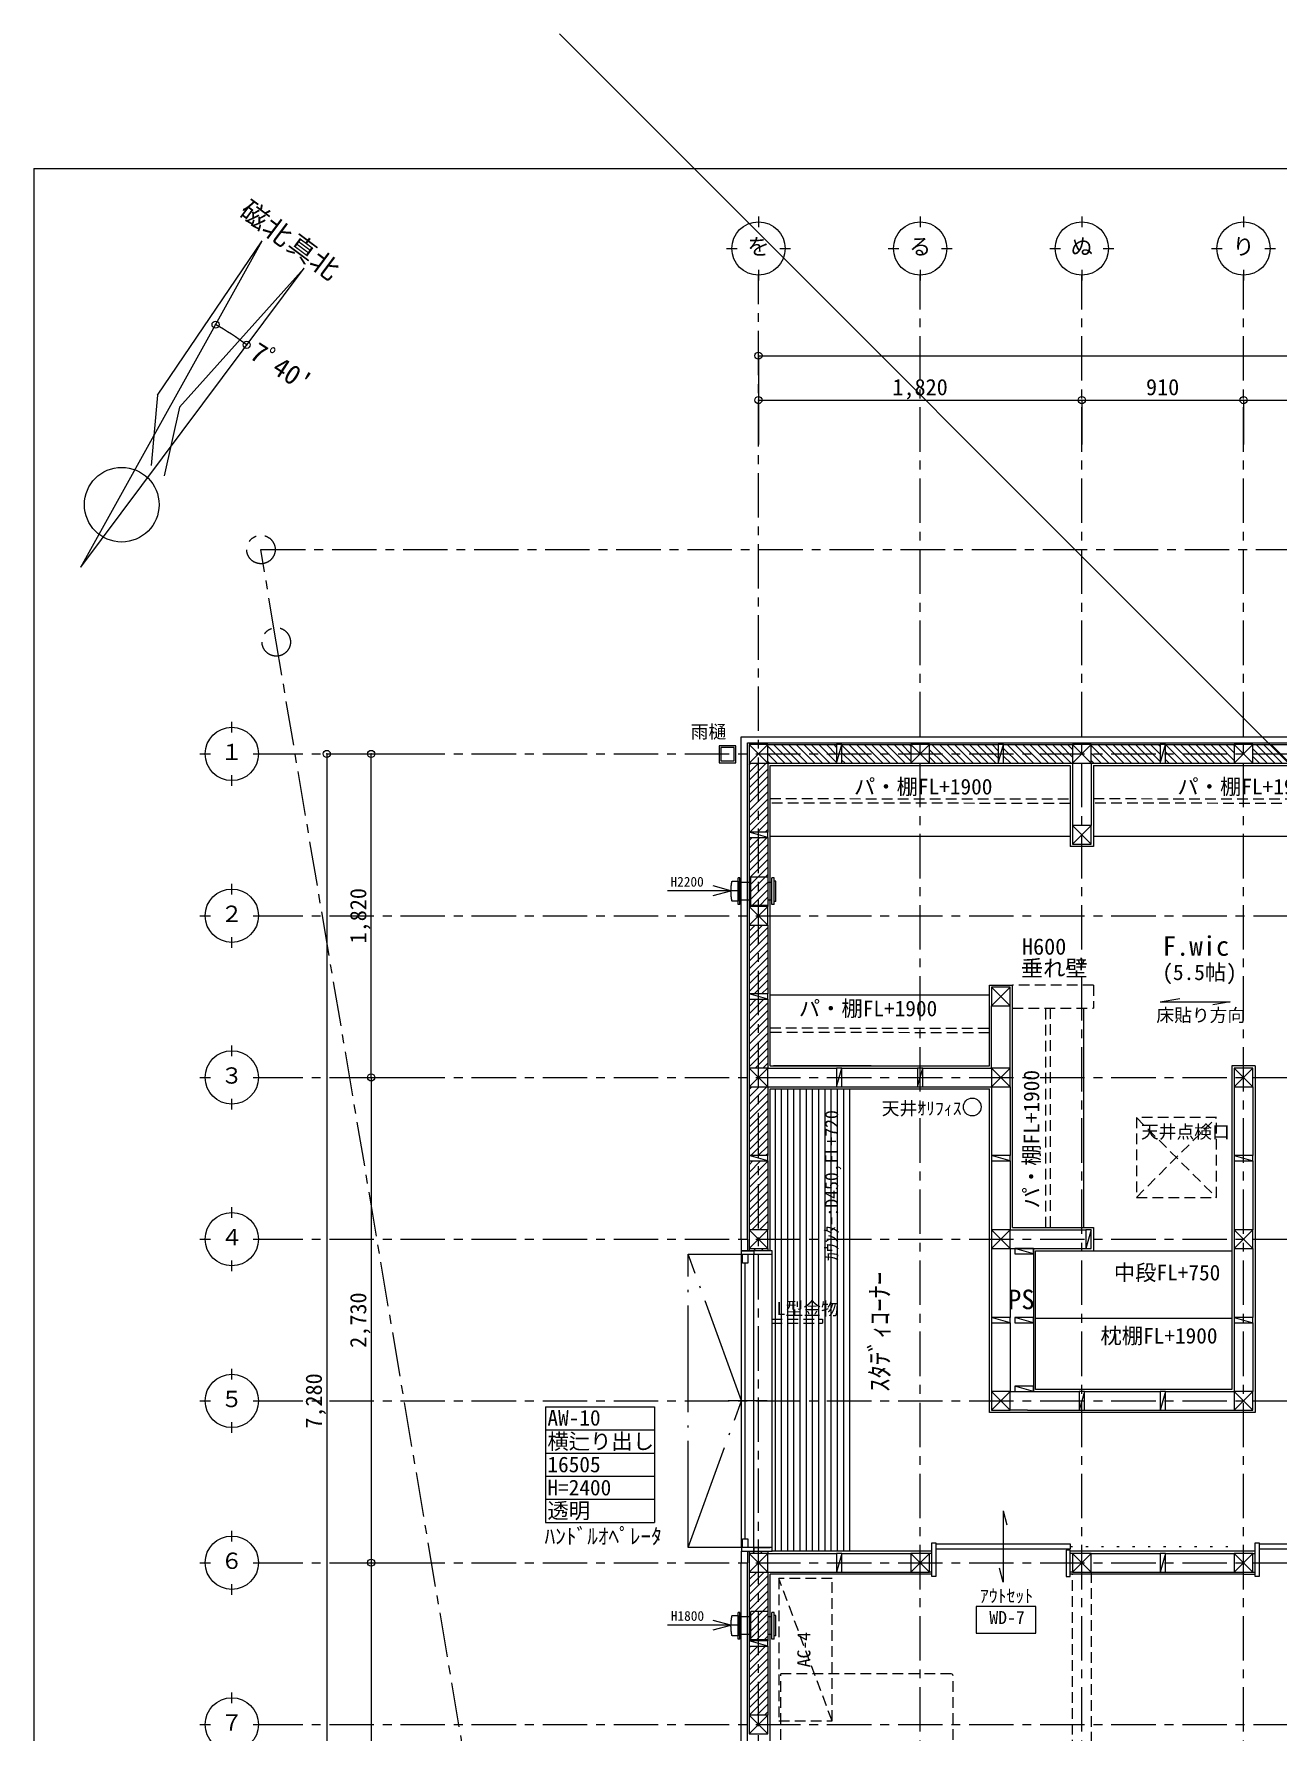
# Model space of a CAD drawing. Units: millimetres at full size, sheet at 1:50. Extents: x -16792 to 54909, y -26252 to 25759.
# Drawn here: x 13302 to 20298, y 15025 to 24573 of the extents above; entities that cross this region are included whole.
import ezdxf
from ezdxf.enums import TextEntityAlignment as Align

# ---------------------------------------------------------------- set-up
doc = ezdxf.new("R2010")
doc.units = ezdxf.units.MM
doc.header["$LTSCALE"] = 50
doc.header["$PDMODE"] = 32
doc.header["$PDSIZE"] = 40
for name, pattern in [('CHAIN1', [8, 5, -1, 1, -1]), ('DASHED1', [1.8, 1.2, -0.6]), ('DOTTED', [1.75, 0.25, -1.5]), ('LONG_DASHED_DOTTED', [15.25, 12, -1.5, 0.25, -1.5])]:
    doc.linetypes.add(name, pattern=pattern)
for name, color, linetype, lineweight in [('3-1_通り芯・通り番号', 7, 'Continuous', 13), ('3-2_柱(黄)', 4, 'Continuous', 5), ('3-3_仕上線(黄)', 3, 'Continuous', 20), ('3-4_下地・間柱(水色)', 4, 'Continuous', 5), ('3-5_サッシ・室内建具', 7, 'Continuous', 13), ('3-6_住宅設備・造作', 4, 'Continuous', 5), ('3-7_家具点線', 4, 'DASHED1', 5), ('3-8_ハッチング', 1, 'Continuous', 9), ('3-9_建築設備', 5, 'Continuous', 13), ('3-A_文字', 7, 'Continuous', 13), ('3-D_断熱・その他ｸﾞﾚｰ', 1, 'Continuous', 9), ('3-F_寸法・方位', 7, 'Continuous', 13), ('F-F_図面枠（共通）', 7, 'Continuous', 13)]:
    doc.layers.add(name, color=color, linetype=linetype, lineweight=lineweight)
doc.styles.add('ＭＳ ゴシック', font='')
doc.styles.get('ＭＳ ゴシック').set_extended_font_data('MS Gothic')

# ---------------------------------------------------------------- blocks, each defined once
blk = doc.blocks.new('SA')
at = {"layer": '3-9_建築設備'}
for p, q in [((-74.76, 215.53), (-74.76, 201.53)), ((-74.76, 215.53), (75.24, 215.53)), ((-74.76, 201.53), (75.24, 201.53)), ((-57.26, 223.53), (-57.26, 215.53)), ((-57.26, 223.53), (57.74, 223.53)), ((-57.26, 215.53), (57.74, 215.53)), ((-49.26, 201.68), (-49.26, 181.68)), ((-49.26, 201.68), (49.74, 201.68)), ((49.74, 201.68), (49.74, 181.68)), ((57.74, 223.53), (57.74, 215.53)), ((75.24, 215.53), (75.24, 201.53)), ((-79.76, 181.68), (-79.76, 95.68)), ((-79.76, 181.68), (80.24, 181.68)), ((-79.76, 181.68), (-79.76, 95.68)), ((-79.76, 181.68), (80.24, 181.68)), ((-79.76, 95.68), (-79.76, 82.68)), ((-49.26, 181.68), (49.74, 181.68)), ((80.24, 181.68), (80.24, 95.68)), ((80.24, 181.68), (80.24, 82.68)), ((-79.76, 82.68), (80.24, 82.68)), ((-74.76, 21.68), (-74.76, 11.68)), ((-74.76, 21.68), (75.24, 21.68)), ((-74.76, 11.68), (75.24, 11.68)), ((4.57, -385.34), (4.57, 20.47)), ((49.74, 82.68), (49.74, 21.68)), ((75.24, 21.68), (75.24, 11.68))]:
    blk.add_line(p, q, dxfattribs=at)
for points in [[(56.85, -22.4), (56.85, 11.68), (-56.36, 11.68), (-56.36, -22.3), (-55.75, -22.43), (-54.88, -22.61), (-54.02, -22.79), (-53.15, -22.97), (-52.28, -23.14), (-51.41, -23.31), (-50.54, -23.48), (-49.68, -23.64), (-48.81, -23.8), (-47.93, -23.96), (-47.06, -24.12), (-46.19, -24.27), (-45.32, -24.42), (-44.45, -24.57), (-43.57, -24.71), (-42.7, -24.86), (-41.83, -24.99), (-40.95, -25.13), (-40.08, -25.26), (-39.2, -25.39), (-38.33, -25.52), (-37.45, -25.65), (-36.58, -25.77), (-35.7, -25.89), (-34.82, -26), (-33.94, -26.12), (-33.07, -26.23), (-32.19, -26.34), (-31.31, -26.44), (-30.43, -26.54), (-29.55, -26.64), (-28.67, -26.74), (-27.79, -26.83), (-26.91, -26.92), (-26.03, -27.01), (-25.15, -27.1)], [(-49.26, 82.68), (-49.26, 21.68), (49.74, 21.68)], [(-25.15, -27.1), (-24.27, -27.18), (-23.39, -27.26), (-22.51, -27.34), (-21.62, -27.41), (-20.74, -27.48), (-19.86, -27.55), (-18.98, -27.61), (-18.09, -27.67), (-17.21, -27.73), (-16.33, -27.79), (-15.44, -27.84), (-14.56, -27.89), (-13.68, -27.94), (-12.79, -27.99), (-11.91, -28.03), (-11.03, -28.07), (-10.14, -28.11), (-9.26, -28.14), (-8.37, -28.17), (-7.49, -28.2), (-6.6, -28.22), (-5.72, -28.24), (-4.84, -28.26), (-3.95, -28.28), (-3.07, -28.29), (-2.18, -28.3), (-1.3, -28.31), (-0.41, -28.32), (0.47, -28.32), (1.36, -28.32), (2.24, -28.31), (3.13, -28.3), (4.01, -28.29), (4.9, -28.28), (5.78, -28.26), (6.67, -28.24), (7.55, -28.22), (8.44, -28.2), (9.32, -28.17)], [(-23.51, -128.36), (3.28, -28.37), (30.07, -128.36)], [(9.32, -28.17), (10.21, -28.14), (11.09, -28.11), (11.97, -28.07), (12.86, -28.03), (13.74, -27.99), (14.63, -27.94), (15.51, -27.89), (16.39, -27.84), (17.28, -27.79), (18.16, -27.73), (19.04, -27.67), (19.92, -27.61), (20.81, -27.55), (21.69, -27.48), (22.57, -27.41), (23.45, -27.34), (24.33, -27.26), (25.22, -27.18), (26.1, -27.1), (26.98, -27.01), (27.86, -26.92), (28.74, -26.83), (29.62, -26.74), (30.5, -26.64), (31.38, -26.54), (32.26, -26.44), (33.13, -26.34), (34.01, -26.23), (34.89, -26.12), (35.77, -26), (36.65, -25.89), (37.52, -25.77), (38.4, -25.65), (39.27, -25.52), (40.15, -25.39), (41.03, -25.26), (41.9, -25.13), (42.77, -24.99), (43.65, -24.86)], [(43.65, -24.86), (44.52, -24.71), (45.4, -24.57), (46.27, -24.42), (47.14, -24.27), (48.01, -24.12), (48.88, -23.96), (49.75, -23.8), (50.62, -23.64), (51.49, -23.48), (52.36, -23.31), (53.23, -23.14), (54.1, -22.97), (54.96, -22.79), (55.83, -22.61), (56.7, -22.43), (57.31, -22.3)]]:
    blk.add_lwpolyline(points, dxfattribs=at)

msp = doc.modelspace()

# ---------------------------------------------------------------- linework, layer by layer
at = {"layer": '3-1_通り芯・通り番号'}
for p, q in [((17379.52, 23546.06), (17379.52, 23486.06)), ((18289.52, 23546.06), (18289.52, 23486.06)), ((19199.52, 23546.06), (19199.52, 23486.06)), ((20109.52, 23546.06), (20109.52, 23486.06)), ((17199.52, 23366.06), (17259.52, 23366.06)), ((17499.52, 23366.06), (17559.52, 23366.06)), ((18109.52, 23366.06), (18169.52, 23366.06)), ((18409.52, 23366.06), (18469.52, 23366.06)), ((19019.52, 23366.06), (19079.52, 23366.06)), ((19319.52, 23366.06), (19379.52, 23366.06)), ((19929.52, 23366.06), (19989.52, 23366.06)), ((20229.52, 23366.06), (20289.52, 23366.06)), ((17379.52, 23246.06), (17379.52, 23186.06)), ((18289.52, 23246.06), (18289.52, 23186.06)), ((19199.52, 23246.06), (19199.52, 23186.06)), ((20109.52, 23246.06), (20109.52, 23186.06)), ((14415.29, 20642.55), (14415.29, 20702.55)), ((14235.29, 20522.55), (14295.29, 20522.55)), ((14535.29, 20522.55), (14595.29, 20522.55)), ((14415.29, 20342.55), (14415.29, 20402.55)), ((14415.29, 19732.55), (14415.29, 19792.55)), ((14235.29, 19612.55), (14295.29, 19612.55)), ((14535.29, 19612.55), (14595.29, 19612.55)), ((14415.29, 19432.55), (14415.29, 19492.55)), ((14415.29, 18822.55), (14415.29, 18882.55)), ((14235.29, 18702.55), (14295.29, 18702.55)), ((14535.29, 18702.55), (14595.29, 18702.55)), ((14415.29, 18522.55), (14415.29, 18582.55)), ((14415.29, 17912.55), (14415.29, 17972.55)), ((14235.29, 17792.55), (14295.29, 17792.55)), ((14535.29, 17792.55), (14595.29, 17792.55)), ((14415.29, 17612.55), (14415.29, 17672.55)), ((14415.29, 17002.55), (14415.29, 17062.55)), ((14235.29, 16882.55), (14295.29, 16882.55)), ((14535.29, 16882.55), (14595.29, 16882.55)), ((14415.29, 16702.55), (14415.29, 16762.55)), ((14415.29, 16092.55), (14415.29, 16152.55)), ((14235.29, 15972.55), (14295.29, 15972.55)), ((14535.29, 15972.55), (14595.29, 15972.55)), ((14415.29, 15792.55), (14415.29, 15852.55)), ((14415.29, 15182.55), (14415.29, 15242.55)), ((14235.29, 15062.55), (14295.29, 15062.55)), ((14535.29, 15062.55), (14595.29, 15062.55))]:
    msp.add_line(p, q, dxfattribs=at)
at = {"layer": '3-1_通り芯・通り番号', "color": 1, "linetype": 'CHAIN1', "lineweight": 9}
for p, q in [((17379.52, 11452.55), (17379.52, 23216.06)), ((18289.52, 11422.55), (18289.52, 23216.06)), ((19199.52, 11422.55), (19199.52, 23216.06)), ((20109.52, 11422.55), (20109.52, 23216.06)), ((14665.61, 21152.77), (14579.52, 21672.54)), ((16295, 11499.56), (14665.61, 21152.77)), ((14565.29, 20522.55), (28820.4, 20522.55)), ((14565.29, 19612.55), (28820.4, 19612.55)), ((14565.29, 18702.55), (28820.4, 18702.55)), ((14565.29, 17792.55), (28820.4, 17792.55)), ((14565.29, 16882.55), (28820.4, 16882.55)), ((14565.29, 15972.55), (28820.4, 15972.55)), ((14565.29, 15062.55), (28820.4, 15062.55))]:
    msp.add_line(p, q, dxfattribs=at)
msp.add_lwpolyline([(14579.52, 21672.54), (26886.54, 21672.55), (28701.75, 23539.8)], dxfattribs=at)
at = {"layer": '3-1_通り芯・通り番号'}
for centre in [(17379.52, 23366.06), (18289.52, 23366.06), (19199.52, 23366.06), (20109.52, 23366.06), (14415.29, 20522.55), (14415.29, 19612.55), (14415.29, 18702.55), (14415.29, 17792.55), (14415.29, 16882.55), (14415.29, 15972.55), (14415.29, 15062.55)]:
    msp.add_circle(centre, 150, dxfattribs=at)
at = {"layer": '3-1_通り芯・通り番号', "color": 1, "linetype": 'CHAIN1', "lineweight": 9}
for centre in [(14579.52, 21672.54), (14579.52, 21672.54), (14665.61, 21152.77), (14665.61, 21152.77)]:
    msp.add_circle(centre, 80, dxfattribs=at)
at = {"layer": '3-2_柱(黄)'}
for p, q in [((17327.02, 20575.05), (17432.02, 20470.05)), ((17432.02, 20575.05), (17327.02, 20470.05)), ((18237.02, 20575.05), (18342.02, 20470.05)), ((18342.02, 20575.05), (18237.02, 20470.05)), ((19147.02, 20575.05), (19252.02, 20470.05)), ((19252.02, 20575.05), (19147.02, 20470.05)), ((20057.02, 20575.05), (20162.02, 20470.05)), ((20162.02, 20575.05), (20057.02, 20470.05)), ((19147.02, 20120.05), (19252.02, 20015.05)), ((19252.02, 20120.05), (19147.02, 20015.05)), ((17327.02, 19560.05), (17432.02, 19665.05)), ((17327.02, 19665.05), (17432.02, 19560.05)), ((18692.02, 19210.05), (18797.02, 19105.05)), ((18797.02, 19210.05), (18692.02, 19105.05)), ((17327.02, 18755.05), (17432.02, 18650.05)), ((17432.02, 18755.05), (17327.02, 18650.05)), ((18692.02, 18755.05), (18797.02, 18650.05)), ((18797.02, 18755.05), (18692.02, 18650.05)), ((20057.02, 18755.05), (20162.02, 18650.05)), ((20162.02, 18755.05), (20057.02, 18650.05)), ((17327.02, 17740.05), (17432.02, 17845.05)), ((17327.02, 17845.05), (17432.02, 17740.05)), ((18692.02, 17845.05), (18797.02, 17740.05)), ((18797.02, 17845.05), (18692.02, 17740.05)), ((20162.02, 17845.05), (20057.02, 17740.05)), ((20162.02, 17740.05), (20057.02, 17845.05)), ((18692.02, 16935.05), (18797.02, 16830.05)), ((18797.02, 16935.05), (18692.02, 16830.05)), ((20057.02, 16935.05), (20162.02, 16830.05)), ((20162.02, 16935.05), (20057.02, 16830.05)), ((17327.02, 16025.05), (17432.02, 15920.05)), ((17432.02, 16025.05), (17327.02, 15920.05)), ((18342.02, 15920.05), (18237.02, 16025.05)), ((18237.02, 15920.05), (18342.02, 16025.05)), ((19252.02, 15920.05), (19147.02, 16025.05)), ((19147.02, 15920.05), (19252.02, 16025.05)), ((20162.02, 15920.05), (20057.02, 16025.05)), ((20057.02, 15920.05), (20162.02, 16025.05)), ((17327.02, 15010.05), (17432.02, 15115.05)), ((17327.02, 15115.05), (17432.02, 15010.05))]:
    msp.add_line(p, q, dxfattribs=at)
at = {"layer": '3-2_柱(黄)', "color": 3, "lineweight": 20}
for p, q in [((18797.02, 17845.05), (18692.02, 17845.05)), ((18797.02, 17740.05), (18797.02, 17845.05))]:
    msp.add_line(p, q, dxfattribs=at)
for points in [[(17327.02, 20575.05), (17327.02, 20470.05), (17432.02, 20470.05), (17432.02, 20575.05)], [(18237.02, 20575.05), (18237.02, 20470.05), (18342.02, 20470.05), (18342.02, 20575.05)], [(19147.02, 20575.05), (19147.02, 20470.05), (19252.02, 20470.05), (19252.02, 20575.05)], [(20057.02, 20575.05), (20057.02, 20470.05), (20162.02, 20470.05), (20162.02, 20575.05)], [(19147.02, 20120.05), (19147.02, 20015.05), (19252.02, 20015.05), (19252.02, 20120.05)], [(17327.02, 19560.05), (17432.02, 19560.05), (17432.02, 19665.05), (17327.02, 19665.05)], [(18692.02, 19210.05), (18692.02, 19105.05), (18797.02, 19105.05), (18797.02, 19210.05)], [(17327.02, 18755.05), (17327.02, 18650.05), (17432.02, 18650.05), (17432.02, 18755.05)], [(18692.02, 18755.05), (18692.02, 18650.05), (18797.02, 18650.05), (18797.02, 18755.05)], [(20057.02, 18755.05), (20057.02, 18650.05), (20162.02, 18650.05), (20162.02, 18755.05)], [(17327.02, 17740.05), (17432.02, 17740.05), (17432.02, 17845.05), (17327.02, 17845.05)], [(20162.02, 17845.05), (20057.02, 17845.05), (20057.02, 17740.05), (20162.02, 17740.05)], [(18692.02, 16935.05), (18692.02, 16830.05), (18797.02, 16830.05), (18797.02, 16935.05)], [(20057.02, 16935.05), (20057.02, 16830.05), (20162.02, 16830.05), (20162.02, 16935.05)], [(17327.02, 16025.05), (17327.02, 15920.05), (17432.02, 15920.05), (17432.02, 16025.05)], [(18342.02, 15920.05), (18342.02, 16025.05), (18237.02, 16025.05), (18237.02, 15920.05)], [(19252.02, 15920.05), (19252.02, 16025.05), (19147.02, 16025.05), (19147.02, 15920.05)], [(20162.02, 15920.05), (20162.02, 16025.05), (20057.02, 16025.05), (20057.02, 15920.05)], [(17327.02, 15010.05), (17432.02, 15010.05), (17432.02, 15115.05), (17327.02, 15115.05)]]:
    msp.add_lwpolyline(points, close=True, dxfattribs=at)
msp.add_lwpolyline([(18692.02, 17845.05), (18692.02, 17740.05), (18797.02, 17740.05)], dxfattribs=at)
at = {"layer": '3-3_仕上線(黄)'}
for p, q in [((17283.02, 19612.55), (17283.02, 20619.05)), ((17283.02, 20619.05), (18289.52, 20619.05)), ((18289.52, 20619.05), (19199.52, 20619.05)), ((19199.52, 20619.05), (20109.52, 20619.05)), ((20109.52, 20619.05), (21019.52, 20619.05)), ((17444.52, 19612.55), (17444.52, 20457.55)), ((17444.52, 20457.55), (18289.52, 20457.55)), ((18289.52, 20457.55), (19134.52, 20457.55)), ((19134.52, 20457.55), (19134.52, 20002.55)), ((19264.52, 20457.55), (19264.52, 20002.55)), ((19264.52, 20457.55), (20109.52, 20457.55)), ((20109.52, 20457.55), (20954.52, 20457.55)), ((19264.52, 20002.55), (19134.52, 20002.55)), ((17283.02, 18702.55), (17283.02, 19612.55)), ((17444.52, 18767.55), (17444.52, 19612.55)), ((18679.52, 18767.55), (18679.52, 19222.55)), ((18679.52, 19222.55), (18809.52, 19222.55)), ((18809.52, 18702.55), (18809.52, 19222.55)), ((17444.52, 18767.55), (18679.52, 18767.55)), ((20044.52, 18767.55), (20044.52, 17792.55)), ((20174.52, 18767.55), (20044.52, 18767.55)), ((20174.52, 18767.55), (20174.52, 17792.55)), ((17283.02, 17792.55), (17283.02, 18702.55)), ((17444.52, 18637.55), (18679.52, 18637.55)), ((17444.52, 17792.55), (17444.52, 18637.55)), ((18679.52, 17792.55), (18679.52, 18637.55)), ((18809.52, 17857.55), (18809.52, 18702.55)), ((17283.02, 17792.55), (17283.02, 17727.55)), ((17444.52, 17727.55), (17444.52, 17792.55)), ((20044.52, 17792.55), (20044.52, 16947.55)), ((20174.52, 17792.55), (20174.52, 16817.55)), ((18939.52, 17727.55), (19264.52, 17727.55)), ((20174.52, 16817.55), (18894.52, 16817.55)), ((17283.02, 16037.55), (17283.02, 15972.55)), ((17283.02, 15062.55), (17283.02, 15972.55)), ((18289.52, 16037.55), (17456.52, 16037.55)), ((18354.52, 16037.55), (18289.52, 16037.55)), ((20109.52, 16037.55), (19134.52, 16037.55)), ((20174.52, 16037.55), (20109.52, 16037.55)), ((17444.52, 15062.55), (17444.52, 15907.55)), ((18289.52, 15907.55), (17444.52, 15907.55)), ((18354.52, 15907.55), (18289.52, 15907.55)), ((20109.52, 15907.55), (20174.52, 15907.55)), ((17283.02, 14152.55), (17283.02, 15062.55)), ((17444.52, 14152.55), (17444.52, 15062.55))]:
    msp.add_line(p, q, dxfattribs=at)
at = {"layer": '3-3_仕上線(黄)', "color": 7, "linetype": 'DASHED1', "lineweight": 13}
for p, q in [((19264.52, 19222.55), (18809.52, 19222.55)), ((19264.52, 19222.55), (19264.52, 19092.55)), ((18809.52, 19092.55), (19264.52, 19092.55))]:
    msp.add_line(p, q, dxfattribs=at)
at = {"layer": '3-3_仕上線(黄)'}
for points in [[(18809.52, 17857.55), (18894.52, 17857.55), (19264.52, 17857.55), (19264.52, 17727.55)], [(18894.52, 16817.55), (18679.52, 16817.55), (18679.52, 17792.55)], [(20044.52, 16947.55), (18939.52, 16947.55), (18939.52, 17727.55)], [(20109.52, 15907.55), (19199.52, 15907.55), (19134.52, 15907.55)]]:
    msp.add_lwpolyline(points, dxfattribs=at)
at = {"layer": '3-4_下地・間柱(水色)'}
for p, q in [((17318.02, 19612.55), (17318.02, 20584.05)), ((17318.02, 20584.05), (18289.52, 20584.05)), ((17432.02, 20575.05), (17819.52, 20575.05)), ((17819.52, 20470.05), (17849.52, 20575.05)), ((17849.52, 20575.05), (18237.02, 20575.05)), ((18289.52, 20584.05), (19199.52, 20584.05)), ((18342.02, 20575.05), (18729.52, 20575.05)), ((18729.52, 20470.05), (18759.52, 20575.05)), ((18759.52, 20575.05), (19147.02, 20575.05)), ((19199.52, 20584.05), (20109.52, 20584.05)), ((19252.02, 20575.05), (19639.52, 20575.05)), ((19639.52, 20470.05), (19669.52, 20575.05)), ((19669.52, 20575.05), (20057.02, 20575.05)), ((20109.52, 20584.05), (21019.52, 20584.05)), ((20162.02, 20575.05), (20549.52, 20575.05)), ((17327.02, 20470.05), (17327.02, 20082.55)), ((17432.02, 20470.05), (17432.02, 20082.55)), ((17432.02, 20470.05), (17819.52, 20470.05)), ((17849.52, 20470.05), (18237.02, 20470.05)), ((18342.02, 20470.05), (18729.52, 20470.05)), ((18759.52, 20470.05), (19147.02, 20470.05)), ((19147.02, 20470.05), (19147.02, 20120.05)), ((19252.02, 20470.05), (19252.02, 20120.05)), ((19252.02, 20470.05), (19639.52, 20470.05)), ((19669.52, 20470.05), (20057.02, 20470.05)), ((20162.02, 20470.05), (20549.52, 20470.05)), ((17432.02, 20052.55), (17327.02, 20082.55)), ((17327.02, 20052.55), (17327.02, 19665.05)), ((17432.02, 20052.55), (17432.02, 19665.05)), ((17318.02, 18702.55), (17318.02, 19612.55)), ((17327.02, 19560.05), (17327.02, 19172.55)), ((17432.02, 19560.05), (17432.02, 19172.55)), ((17432.02, 19142.55), (17327.02, 19172.55)), ((17327.02, 19142.55), (17327.02, 18755.05)), ((17432.02, 19142.55), (17432.02, 18755.05)), ((18692.02, 18755.05), (18692.02, 19105.05)), ((18797.02, 18755.05), (18797.02, 19105.05)), ((17432.02, 18755.05), (17819.52, 18755.05)), ((17819.52, 18650.05), (17849.52, 18755.05)), ((17849.52, 18755.05), (18274.52, 18755.05)), ((18274.52, 18650.05), (18304.52, 18755.05)), ((18304.52, 18755.05), (18692.02, 18755.05)), ((17318.02, 17792.55), (17318.02, 18702.55)), ((17327.02, 18650.05), (17327.02, 18262.55)), ((17432.02, 18650.05), (17819.52, 18650.05)), ((17432.02, 18650.05), (17432.02, 18262.55)), ((17849.52, 18650.05), (18274.52, 18650.05)), ((18304.52, 18650.05), (18692.02, 18650.05)), ((18692.02, 18650.05), (18692.02, 18262.55)), ((18797.02, 18650.05), (18797.02, 18262.55)), ((20057.02, 18650.05), (20057.02, 18262.55)), ((20162.02, 18650.05), (20162.02, 18262.55)), ((17432.02, 18232.55), (17327.02, 18262.55)), ((18797.02, 18232.55), (18692.02, 18262.55)), ((20057.02, 18262.55), (20162.02, 18232.55)), ((17327.02, 18232.55), (17327.02, 17845.05)), ((17432.02, 18232.55), (17432.02, 17845.05)), ((18692.02, 18232.55), (18692.02, 17845.05)), ((18797.02, 18232.55), (18797.02, 17845.05)), ((20057.02, 18232.55), (20057.02, 17845.05)), ((20162.02, 18232.55), (20162.02, 17845.05)), ((17318.02, 17792.55), (17318.02, 17727.55)), ((19252.02, 17845.05), (19222.02, 17740.05)), ((17327.02, 17740.05), (17327.02, 17727.55)), ((17432.02, 17740.05), (17432.02, 17727.55)), ((18692.02, 17740.05), (18692.02, 17352.55)), ((18797.02, 17740.05), (18797.02, 17352.55)), ((18797.02, 17740.05), (19222.02, 17740.05)), ((18822.02, 17740.05), (18822.02, 17710.05)), ((18927.02, 17740.05), (18822.02, 17740.05)), ((18927.02, 17740.05), (18927.02, 16935.05)), ((18927.02, 17710.05), (18927.02, 17740.05)), ((20057.02, 17740.05), (20057.02, 17352.55)), ((20162.02, 17740.05), (20162.02, 17352.55)), ((18797.02, 17322.55), (18692.02, 17352.55)), ((18692.02, 17322.55), (18692.02, 16935.05)), ((18797.02, 17322.55), (18797.02, 16935.05)), ((18927.02, 17322.55), (18822.02, 17352.55)), ((20057.02, 17352.55), (20162.02, 17322.55)), ((20057.02, 17322.55), (20057.02, 16935.05)), ((20162.02, 17322.55), (20162.02, 16935.05)), ((18797.02, 16935.05), (19184.52, 16935.05)), ((18822.02, 16965.05), (18822.02, 16935.05)), ((18927.02, 16965.05), (18822.02, 16965.05)), ((18927.02, 16935.05), (18927.02, 16965.05)), ((19214.52, 16935.05), (19184.52, 16830.05)), ((19214.52, 16935.05), (19639.52, 16935.05)), ((19669.52, 16935.05), (19639.52, 16830.05)), ((19669.52, 16935.05), (20057.02, 16935.05)), ((18894.52, 16830.05), (18797.02, 16830.05)), ((18894.52, 16830.05), (19184.52, 16830.05)), ((19214.52, 16830.05), (19639.52, 16830.05)), ((19669.52, 16830.05), (20057.02, 16830.05)), ((17318.02, 16037.55), (17318.02, 15972.55)), ((17318.02, 15062.55), (17318.02, 15972.55)), ((17327.02, 16037.55), (17327.02, 16025.05)), ((17432.02, 16037.55), (17432.02, 16025.05)), ((17432.02, 16025.05), (17819.52, 16025.05)), ((17849.52, 16025.05), (17819.52, 15920.05)), ((17849.52, 16025.05), (18237.02, 16025.05)), ((18354.52, 16025.05), (18342.02, 16025.05)), ((19147.02, 16025.05), (19134.52, 16025.05)), ((19252.02, 16025.05), (19639.52, 16025.05)), ((19669.52, 16025.05), (19639.52, 15920.05)), ((19669.52, 16025.05), (20057.02, 16025.05)), ((20162.02, 16025.05), (20174.52, 16025.05)), ((17327.02, 15920.05), (17327.02, 15532.55)), ((17432.02, 15920.05), (17432.02, 15532.55)), ((17432.02, 15920.05), (17819.52, 15920.05)), ((17849.52, 15920.05), (18237.02, 15920.05)), ((18354.52, 15920.05), (18342.02, 15920.05)), ((19147.02, 15920.05), (19134.52, 15920.05)), ((19252.02, 15920.05), (19639.52, 15920.05)), ((19669.52, 15920.05), (20057.02, 15920.05)), ((20162.02, 15920.05), (20174.52, 15920.05)), ((17432.02, 15502.55), (17327.02, 15532.55)), ((17327.02, 15502.55), (17327.02, 15115.05)), ((17432.02, 15502.55), (17432.02, 15115.05)), ((17318.02, 14152.55), (17318.02, 15062.55))]:
    msp.add_line(p, q, dxfattribs=at)
at = {"layer": '3-4_下地・間柱(水色)', "linetype": 'DASHED1'}
for p, q in [((19147.02, 13295.05), (19147.02, 15907.55)), ((19252.02, 15920.05), (19252.02, 13295.05))]:
    msp.add_line(p, q, dxfattribs=at)
at = {"layer": '3-4_下地・間柱(水色)'}
for points in [[(17819.52, 20575.05), (17819.52, 20470.05), (17849.52, 20470.05), (17849.52, 20575.05)], [(18729.52, 20575.05), (18729.52, 20470.05), (18759.52, 20470.05), (18759.52, 20575.05)], [(19639.52, 20575.05), (19639.52, 20470.05), (19669.52, 20470.05), (19669.52, 20575.05)], [(17327.02, 20052.55), (17432.02, 20052.55), (17432.02, 20082.55), (17327.02, 20082.55)], [(17327.02, 19142.55), (17432.02, 19142.55), (17432.02, 19172.55), (17327.02, 19172.55)], [(17819.52, 18755.05), (17819.52, 18650.05), (17849.52, 18650.05), (17849.52, 18755.05)], [(18274.52, 18755.05), (18274.52, 18650.05), (18304.52, 18650.05), (18304.52, 18755.05)], [(17327.02, 18232.55), (17432.02, 18232.55), (17432.02, 18262.55), (17327.02, 18262.55)], [(18692.02, 18232.55), (18797.02, 18232.55), (18797.02, 18262.55), (18692.02, 18262.55)], [(20162.02, 18262.55), (20057.02, 18262.55), (20057.02, 18232.55), (20162.02, 18232.55)], [(19252.02, 17740.05), (19252.02, 17845.05), (19222.02, 17845.05), (19222.02, 17740.05)], [(18692.02, 17322.55), (18797.02, 17322.55), (18797.02, 17352.55), (18692.02, 17352.55)], [(18822.02, 17322.55), (18927.02, 17322.55), (18927.02, 17352.55), (18822.02, 17352.55)], [(20162.02, 17352.55), (20057.02, 17352.55), (20057.02, 17322.55), (20162.02, 17322.55)], [(19214.52, 16830.05), (19214.52, 16935.05), (19184.52, 16935.05), (19184.52, 16830.05)], [(19669.52, 16830.05), (19669.52, 16935.05), (19639.52, 16935.05), (19639.52, 16830.05)], [(17849.52, 15920.05), (17849.52, 16025.05), (17819.52, 16025.05), (17819.52, 15920.05)], [(19669.52, 15920.05), (19669.52, 16025.05), (19639.52, 16025.05), (19639.52, 15920.05)], [(17327.02, 15502.55), (17432.02, 15502.55), (17432.02, 15532.55), (17327.02, 15532.55)]]:
    msp.add_lwpolyline(points, close=True, dxfattribs=at)
for points in [[(18797.02, 17845.05), (18894.52, 17845.05), (19222.02, 17845.05)], [(18822.02, 17710.05), (18927.02, 17710.05), (18822.02, 17740.05)], [(18822.02, 16935.05), (18927.02, 16935.05), (18822.02, 16965.05)]]:
    msp.add_lwpolyline(points, dxfattribs=at)
at = {"layer": '3-5_サッシ・室内建具', "linetype": 'LONG_DASHED_DOTTED'}
for p, q in [((16984.02, 17707.55), (17283.92, 17707.55)), ((16984.02, 16057.65), (16984.02, 17707.45)), ((17283.92, 16057.55), (16984.02, 16057.55))]:
    msp.add_line(p, q, dxfattribs=at)
at = {"layer": '3-5_サッシ・室内建具'}
for p, q in [((17283.02, 17727.55), (17354.02, 17727.55)), ((17283.02, 17727.55), (17292.02, 17727.55)), ((17456.52, 17727.55), (17284.02, 17727.55)), ((17284.02, 17707.55), (17284.02, 17727.55)), ((17284.02, 16057.55), (17284.02, 17707.55)), ((17284.02, 17707.55), (17456.52, 17707.55)), ((17289.02, 17657.55), (17289.02, 17707.55)), ((17354.02, 17727.55), (17354.02, 17707.55)), ((17354.02, 17727.55), (17354.02, 17707.55)), ((17354.02, 17707.55), (17444.52, 17707.55)), ((17354.02, 16057.55), (17354.02, 17707.55)), ((17456.52, 16037.55), (17456.52, 17727.55)), ((17456.52, 17707.55), (17456.52, 17727.55)), ((17304.02, 16107.55), (17304.02, 17657.55)), ((17429.02, 16882.55), (17209.02, 16882.55)), ((18756.52, 16263.55), (18756.52, 15863.55)), ((18756.52, 16263.55), (18777.23, 16186.27)), ((17456.52, 16057.55), (17284.02, 16057.55)), ((17284.02, 16057.55), (17284.02, 16037.55)), ((17289.02, 16057.55), (17289.02, 16107.55)), ((17354.02, 16057.55), (17444.52, 16057.55)), ((17354.02, 16057.55), (17354.02, 16037.55)), ((18378.52, 16078.55), (19134.52, 16078.55)), ((19134.52, 16048.55), (18378.52, 16048.55)), ((19134.52, 16078.55), (19134.52, 16048.55)), ((19134.52, 15895.55), (19134.52, 16043.55)), ((20198.52, 16078.55), (20954.52, 16078.55)), ((20954.52, 16048.55), (20198.52, 16048.55)), ((17283.02, 16037.55), (17292.02, 16037.55)), ((18378.52, 15895.55), (18354.52, 15895.55)), ((18756.52, 15863.55), (18735.82, 15940.82)), ((19110.52, 15895.55), (19134.52, 15895.55)), ((20198.52, 15895.55), (20174.52, 15895.55)), ((18604.32, 15725.92), (18604.32, 15575.92)), ((18940.44, 15725.92), (18604.32, 15725.92)), ((18940.44, 15575.92), (18940.44, 15725.92)), ((18604.32, 15575.92), (18940.44, 15575.92))]:
    msp.add_line(p, q, dxfattribs=at)
at = {"layer": '3-5_サッシ・室内建具', "linetype": 'DOTTED'}
msp.add_line((19134.52, 16063.55), (20022.24, 16063.55), dxfattribs=at)
at = {"layer": '3-5_サッシ・室内建具', "linetype": 'LONG_DASHED_DOTTED'}
msp.add_lwpolyline([(16984.12, 16057.65), (17284.02, 16882.55), (16984.12, 17707.45)], dxfattribs=at)
at = {"layer": '3-5_サッシ・室内建具'}
for points in [[(17319.02, 17707.55), (17319.02, 17657.55), (17289.02, 17657.55)], [(17283.02, 16037.55), (17354.02, 16037.55), (17354.02, 16057.55)], [(17284.02, 16037.55), (17456.52, 16037.55), (17456.52, 16057.55)], [(17289.02, 16107.55), (17319.02, 16107.55), (17319.02, 16057.55)], [(18354.52, 15895.55), (18354.52, 16083.55), (18378.52, 16083.55), (18378.52, 15895.55)], [(19134.52, 16043.55), (19110.52, 16043.55), (19110.52, 15895.55)], [(20174.52, 15895.55), (20174.52, 16083.55), (20198.52, 16083.55), (20198.52, 15895.55)]]:
    msp.add_lwpolyline(points, dxfattribs=at)
at = {"layer": '3-6_住宅設備・造作', "color": 7, "lineweight": 13}
for p, q in [((17157.88, 20568.04), (17157.88, 20473.04)), ((17157.88, 20473.04), (17252.88, 20473.04)), ((19134.52, 20057.36), (17444.52, 20058.05)), ((20954.52, 20056.94), (19264.52, 20058.05)), ((17444.52, 19167.97), (18679.52, 19167.05)), ((19209.02, 19092.55), (19209.02, 17857.55)), ((18013.92, 18767.55), (17464.52, 18767.96)), ((17894.52, 16037.55), (17894.52, 18637.55)), ((19264.52, 17727.55), (20044.52, 17727.55)), ((18939.52, 17347.55), (20044.52, 17347.55))]:
    msp.add_line(p, q, dxfattribs=at)
at = {"layer": '3-6_住宅設備・造作', "color": 7, "linetype": 'DASHED1', "lineweight": 13}
for p, q in [((17444.52, 20271.05), (19134.52, 20270.36)), ((19134.52, 20244.36), (17444.52, 20245.05)), ((19264.52, 20271.05), (20954.52, 20269.94)), ((20954.52, 20243.94), (19264.52, 20245.05)), ((18996.02, 17857.55), (18996.02, 19092.55)), ((19022.02, 19092.55), (19022.02, 17857.55)), ((17444.52, 18980.97), (18679.52, 18980.05)), ((18679.52, 18954.05), (17444.52, 18954.97)), ((17452.37, 17320.87), (17740.73, 17320.87))]:
    msp.add_line(p, q, dxfattribs=at)
at = {"layer": '3-6_住宅設備・造作', "color": 7, "lineweight": 13}
msp.add_lwpolyline([(17252.88, 20473.04), (17252.88, 20568.04), (17157.88, 20568.04)], dxfattribs=at)
msp.add_lwpolyline([(17167.88, 20483.04), (17242.88, 20483.04), (17242.88, 20558.04), (17167.88, 20558.04)], close=True, dxfattribs=at)
at = {"layer": '3-6_住宅設備・造作', "color": 7, "linetype": 'DASHED1', "lineweight": 13}
msp.add_lwpolyline([(17452.37, 17343.3), (17740.73, 17343.3), (17740.73, 17320.87)], dxfattribs=at)
at = {"layer": '3-7_家具点線'}
for p, q in [((17793.71, 15883.79), (17493.71, 15883.79)), ((17493.71, 15883.79), (17493.71, 15083.79)), ((17793.71, 15083.79), (17493.71, 15883.79)), ((17793.71, 15083.79), (17793.71, 15883.79)), ((17505.29, 14256.05), (17505.29, 15347.05)), ((18463.91, 15347.05), (17505.29, 15347.05)), ((18475.41, 15335.72), (18474.13, 15342.01)), ((18475.41, 14256.05), (18475.41, 15335.72)), ((17493.71, 15083.79), (17793.71, 15083.79))]:
    msp.add_line(p, q, dxfattribs=at)
msp.add_lwpolyline([(18474.13, 15342.01), (18470.29, 15345.79), (18463.91, 15347.05)], dxfattribs=at)
at = {"layer": '3-8_ハッチング', "color": 4, "lineweight": 5}
for p, q in [((17432.02, 20470.05), (17432.02, 20082.55)), ((17432.02, 20470.05), (17819.52, 20470.05)), ((17849.52, 20470.05), (18237.02, 20470.05)), ((18342.02, 20470.05), (18729.52, 20470.05)), ((18759.52, 20470.05), (19147.02, 20470.05)), ((19252.02, 20470.05), (19639.52, 20470.05)), ((19669.52, 20470.05), (20057.02, 20470.05)), ((20162.02, 20470.05), (20549.52, 20470.05)), ((17432.02, 20052.55), (17432.02, 19665.05)), ((17432.02, 19560.05), (17432.02, 19172.55)), ((17432.02, 19142.55), (17432.02, 18755.05)), ((17432.02, 18650.05), (17432.02, 18262.55)), ((17432.02, 18232.55), (17432.02, 17845.05))]:
    msp.add_line(p, q, dxfattribs=at)
at = {"layer": '3-8_ハッチング', "color": 2, "lineweight": 5}
for p, q in [((17474.52, 16037.55), (17474.52, 18637.55)), ((17509.52, 16037.55), (17509.52, 18637.55)), ((17544.52, 16037.55), (17544.52, 18637.55)), ((17579.52, 16037.55), (17579.52, 18637.55)), ((17614.52, 16037.55), (17614.52, 18637.55)), ((17649.52, 16037.55), (17649.52, 18637.55)), ((17684.52, 16037.55), (17684.52, 18637.55)), ((17719.52, 16037.55), (17719.52, 18637.55)), ((17754.52, 16037.55), (17754.52, 18637.55)), ((17789.52, 16037.55), (17789.52, 18637.55)), ((17824.52, 16037.55), (17824.52, 18637.55)), ((17859.52, 16037.55), (17859.52, 18637.55))]:
    msp.add_line(p, q, dxfattribs=at)
at = {"layer": '3-9_建築設備', "color": 4, "linetype": 'DASHED1', "lineweight": 5}
for p, q in [((19956.63, 18477.2), (19506.63, 18477.2)), ((19506.63, 18027.2), (19956.63, 18477.2)), ((19506.63, 18477.2), (19506.63, 18027.2)), ((19506.63, 18477.2), (19956.63, 18027.2)), ((19956.63, 18027.2), (19956.63, 18477.2)), ((19506.63, 18027.2), (19956.63, 18027.2))]:
    msp.add_line(p, q, dxfattribs=at)
at = {"layer": '3-9_建築設備'}
msp.add_circle((18582.69, 18536.23), 50, dxfattribs=at)
at = {"layer": '3-A_文字'}
for p, q in [((13564.99, 21573.98), (14586.43, 23408.82)), ((13996.39, 22540.29), (14586.43, 23408.82)), ((13564.99, 21573.98), (14822.09, 23256.15)), ((14121.45, 22474.1), (14822.09, 23256.15)), ((13996.39, 22540.29), (13961.68, 22145.46)), ((14121.45, 22474.1), (14034.37, 22087.43)), ((19639.74, 19128.8), (19750.44, 19146.21)), ((19639.74, 19128.8), (20034, 19128.8)), ((20034, 19128.8), (19937, 19110.58)), ((16180.09, 16849.23), (16180.09, 16199.23)), ((16180.09, 16849.23), (16794.63, 16849.23)), ((16794.63, 16849.23), (16794.63, 16199.23)), ((16180.09, 16719.23), (16794.63, 16719.23)), ((16180.09, 16589.23), (16794.63, 16589.23)), ((16180.09, 16459.23), (16794.63, 16459.23)), ((16180.09, 16329.23), (16794.63, 16329.23)), ((16180.09, 16199.23), (16794.63, 16199.23))]:
    msp.add_line(p, q, dxfattribs=at)
msp.add_circle((13795.91, 21924.8), 210, dxfattribs=at)
at = {"layer": '3-A_文字', "color": 4, "lineweight": 5}
msp.add_arc((13564.99, 21573.98), 1560.74, 53.22897, 60.89564, dxfattribs=at)
at = {"layer": '3-A_文字', "color": 2}
for p in [(14324.13, 22937.65), (14499.27, 22824.18)]:
    msp.add_point(p, dxfattribs=at)
at = {"layer": '3-D_断熱・その他ｸﾞﾚｰ'}
for p, q in [((17432.02, 20565.27), (17527.25, 20470.05)), ((17464.68, 20575.05), (17569.68, 20470.05)), ((17507.1, 20575.05), (17612.1, 20470.05)), ((17549.53, 20575.05), (17654.53, 20470.05)), ((17591.96, 20575.05), (17696.96, 20470.05)), ((17634.38, 20575.05), (17739.38, 20470.05)), ((17676.81, 20575.05), (17781.81, 20470.05)), ((17719.24, 20575.05), (17819.52, 20474.76)), ((17761.66, 20575.05), (17819.52, 20517.18)), ((17804.09, 20575.05), (17819.52, 20559.61)), ((17849.52, 20572.04), (17951.51, 20470.05)), ((17849.52, 20529.61), (17909.09, 20470.05)), ((17888.94, 20575.05), (17993.94, 20470.05)), ((17931.37, 20575.05), (18036.37, 20470.05)), ((17973.79, 20575.05), (18078.79, 20470.05)), ((18016.22, 20575.05), (18121.22, 20470.05)), ((18058.65, 20575.05), (18163.65, 20470.05)), ((18101.07, 20575.05), (18206.07, 20470.05)), ((18143.5, 20575.05), (18237.02, 20481.52)), ((18185.93, 20575.05), (18237.02, 20523.95)), ((18228.35, 20575.05), (18237.02, 20566.37)), ((18342.02, 20546.23), (18418.21, 20470.05)), ((18355.63, 20575.05), (18460.63, 20470.05)), ((18398.06, 20575.05), (18503.06, 20470.05)), ((18440.48, 20575.05), (18545.48, 20470.05)), ((18482.91, 20575.05), (18587.91, 20470.05)), ((18525.34, 20575.05), (18630.34, 20470.05)), ((18567.76, 20575.05), (18672.76, 20470.05)), ((18610.19, 20575.05), (18715.19, 20470.05)), ((18652.62, 20575.05), (18729.52, 20498.14)), ((18695.04, 20575.05), (18729.52, 20540.57)), ((18759.52, 20552.99), (18842.47, 20470.05)), ((18779.9, 20575.05), (18884.9, 20470.05)), ((18822.32, 20575.05), (18927.32, 20470.05)), ((18864.75, 20575.05), (18969.75, 20470.05)), ((18907.17, 20575.05), (19012.17, 20470.05)), ((18949.6, 20575.05), (19054.6, 20470.05)), ((18992.03, 20575.05), (19097.03, 20470.05)), ((19034.45, 20575.05), (19139.45, 20470.05)), ((19076.88, 20575.05), (19147.02, 20504.9)), ((19119.31, 20575.05), (19147.02, 20547.33)), ((19252.02, 20569.61), (19351.59, 20470.05)), ((19289.01, 20575.05), (19394.01, 20470.05)), ((19331.44, 20575.05), (19436.44, 20470.05)), ((19373.87, 20575.05), (19478.87, 20470.05)), ((19416.29, 20575.05), (19521.29, 20470.05)), ((19458.72, 20575.05), (19563.72, 20470.05)), ((19501.14, 20575.05), (19606.14, 20470.05)), ((19543.57, 20575.05), (19639.52, 20479.09)), ((19586, 20575.05), (19639.52, 20521.52)), ((19628.42, 20575.05), (19639.52, 20563.95)), ((19669.52, 20533.95), (19733.42, 20470.05)), ((19670.85, 20575.05), (19775.85, 20470.05)), ((19713.28, 20575.05), (19818.28, 20470.05)), ((19755.7, 20575.05), (19860.7, 20470.05)), ((19798.13, 20575.05), (19903.13, 20470.05)), ((19840.56, 20575.05), (19945.56, 20470.05)), ((19882.98, 20575.05), (19987.98, 20470.05)), ((19925.41, 20575.05), (20030.41, 20470.05)), ((19967.83, 20575.05), (20057.02, 20485.86)), ((20010.26, 20575.05), (20057.02, 20528.28)), ((20052.69, 20575.05), (20057.02, 20570.71)), ((20162.02, 20550.56), (20242.54, 20470.05)), ((20179.97, 20575.05), (20284.97, 20470.05)), ((20222.39, 20575.05), (20327.39, 20470.05)), ((20264.82, 20575.05), (20369.82, 20470.05)), ((17327.02, 20459.67), (17337.4, 20470.05)), ((17327.02, 20417.24), (17379.82, 20470.05)), ((17327.02, 20374.82), (17422.25, 20470.05)), ((17327.02, 20332.39), (17432.02, 20437.39)), ((17432.02, 20522.85), (17484.82, 20470.05)), ((17432.02, 20480.42), (17442.4, 20470.05)), ((17849.52, 20487.18), (17866.66, 20470.05)), ((18342.02, 20503.8), (18375.78, 20470.05)), ((18759.52, 20510.57), (18800.04, 20470.05)), ((19252.02, 20527.18), (19309.16, 20470.05)), ((19252.02, 20484.76), (19266.73, 20470.05)), ((19669.52, 20491.52), (19691, 20470.05)), ((20162.02, 20508.14), (20200.11, 20470.05)), ((17327.02, 20289.97), (17432.02, 20394.97)), ((17327.02, 20247.54), (17432.02, 20352.54)), ((17327.02, 20205.11), (17432.02, 20310.11)), ((17327.02, 20162.69), (17432.02, 20267.69)), ((17327.02, 20120.26), (17432.02, 20225.26)), ((17331.73, 20082.55), (17432.02, 20182.83)), ((17344.16, 20052.55), (17327.02, 20035.41)), ((17386.59, 20052.55), (17327.02, 19992.98)), ((17327.02, 19950.55), (17429.01, 20052.55)), ((17432.02, 20140.41), (17374.16, 20082.55)), ((17432.02, 20097.98), (17416.59, 20082.55)), ((17327.02, 19908.13), (17432.02, 20013.13)), ((17327.02, 19865.7), (17432.02, 19970.7)), ((17327.02, 19823.27), (17432.02, 19928.27)), ((17327.02, 19780.85), (17432.02, 19885.85)), ((17327.02, 19738.42), (17432.02, 19843.42)), ((17327.02, 19696), (17432.02, 19801)), ((17338.5, 19665.05), (17432.02, 19758.57)), ((17380.93, 19665.05), (17432.02, 19716.14)), ((17423.35, 19665.05), (17432.02, 19673.72)), ((17327.02, 19526.29), (17360.78, 19560.05)), ((17327.02, 19483.86), (17403.2, 19560.05)), ((17327.02, 19441.44), (17432.02, 19546.44)), ((17327.02, 19399.01), (17432.02, 19504.01)), ((17327.02, 19356.58), (17432.02, 19461.58)), ((17327.02, 19314.16), (17432.02, 19419.16)), ((17327.02, 19271.73), (17432.02, 19376.73)), ((17327.02, 19229.31), (17432.02, 19334.31)), ((17327.02, 19186.88), (17432.02, 19291.88)), ((17355.12, 19172.55), (17432.02, 19249.45)), ((17432.02, 19207.03), (17397.54, 19172.55)), ((17367.54, 19142.55), (17327.02, 19102.03)), ((17327.02, 19059.6), (17409.97, 19142.55)), ((17327.02, 19017.17), (17432.02, 19122.17)), ((17327.02, 18974.75), (17432.02, 19079.75)), ((17327.02, 18932.32), (17432.02, 19037.32)), ((17327.02, 18889.89), (17432.02, 18994.89)), ((17327.02, 18847.47), (17432.02, 18952.47)), ((17327.02, 18805.04), (17432.02, 18910.04)), ((17327.02, 18762.61), (17432.02, 18867.61)), ((17361.88, 18755.05), (17432.02, 18825.19)), ((17404.31, 18755.05), (17432.02, 18782.76)), ((17327.02, 18635.34), (17341.73, 18650.05)), ((17327.02, 18592.91), (17384.16, 18650.05)), ((17327.02, 18550.48), (17426.59, 18650.05)), ((17327.02, 18508.06), (17432.02, 18613.06)), ((17327.02, 18465.63), (17432.02, 18570.63)), ((17327.02, 18423.2), (17432.02, 18528.2)), ((17327.02, 18380.78), (17432.02, 18485.78)), ((17327.02, 18338.35), (17432.02, 18443.35)), ((17327.02, 18295.92), (17432.02, 18400.92)), ((17336.07, 18262.55), (17432.02, 18358.5)), ((17432.02, 18316.07), (17378.5, 18262.55)), ((17432.02, 18273.65), (17420.92, 18262.55)), ((17348.5, 18232.55), (17327.02, 18211.07)), ((17390.92, 18232.55), (17327.02, 18168.65)), ((17327.02, 18126.22), (17432.02, 18231.22)), ((17327.02, 18083.79), (17432.02, 18188.79)), ((17327.02, 18041.37), (17432.02, 18146.37)), ((17327.02, 17998.94), (17432.02, 18103.94)), ((17327.02, 17956.51), (17432.02, 18061.51)), ((17327.02, 17914.09), (17432.02, 18019.09)), ((17327.02, 17871.66), (17432.02, 17976.66)), ((17342.83, 17845.05), (17432.02, 17934.23)), ((17385.26, 17845.05), (17432.02, 17891.81)), ((17427.69, 17845.05), (17432.02, 17849.38)), ((17352.61, 17727.55), (17365.11, 17740.05)), ((17395.04, 17727.55), (17407.54, 17740.05)), ((17432.02, 17740.05), (17432.02, 17727.55)), ((17347.17, 16025.05), (17359.67, 16037.55)), ((17389.6, 16025.05), (17402.1, 16037.55)), ((17432.02, 16037.55), (17432.02, 16025.05)), ((17327.02, 15877.62), (17369.45, 15920.05)), ((17327.02, 15835.19), (17411.88, 15920.05)), ((17327.02, 15792.77), (17432.02, 15897.77)), ((17327.02, 15750.34), (17432.02, 15855.34)), ((17432.02, 15920.05), (17432.02, 15532.55)), ((17327.02, 15707.91), (17432.02, 15812.91)), ((17327.02, 15665.49), (17432.02, 15770.49)), ((17327.02, 15623.06), (17432.02, 15728.06)), ((17327.02, 15580.63), (17432.02, 15685.63)), ((17327.02, 15538.21), (17432.02, 15643.21)), ((17432.02, 15600.78), (17363.79, 15532.55)), ((17333.79, 15502.55), (17327.02, 15495.78)), ((17376.21, 15502.55), (17327.02, 15453.35)), ((17327.02, 15410.93), (17418.64, 15502.55)), ((17327.02, 15368.5), (17432.02, 15473.5)), ((17432.02, 15558.35), (17406.21, 15532.55)), ((17432.02, 15502.55), (17432.02, 15115.05)), ((17327.02, 15326.08), (17432.02, 15431.08)), ((17327.02, 15283.65), (17432.02, 15388.65)), ((17327.02, 15241.22), (17432.02, 15346.22)), ((17327.02, 15198.8), (17432.02, 15303.8)), ((17327.02, 15156.37), (17432.02, 15261.37)), ((17328.12, 15115.05), (17432.02, 15218.94)), ((17370.55, 15115.05), (17432.02, 15176.52)), ((17412.98, 15115.05), (17432.02, 15134.09))]:
    msp.add_line(p, q, dxfattribs=at)
at = {"layer": '3-F_寸法・方位'}
for p, q in [((17379.52, 22762.96), (27389.52, 22762.96)), ((17379.52, 22762.96), (17379.52, 22512.96)), ((17379.52, 22512.96), (19199.52, 22512.96)), ((17379.52, 22512.96), (17379.52, 22262.96)), ((19199.52, 22512.96), (20109.52, 22512.96)), ((19199.52, 22512.96), (19199.52, 22262.96)), ((20109.52, 22512.96), (20109.52, 22262.96)), ((20109.52, 22512.96), (21019.52, 22512.96)), ((14949.83, 20522.55), (14949.83, 13242.55)), ((14949.83, 20522.55), (15199.83, 20522.55)), ((15199.83, 18702.55), (15199.83, 20522.55)), ((15199.83, 20522.55), (15449.83, 20522.55)), ((15199.83, 18702.55), (15199.83, 15972.55)), ((15199.83, 18702.55), (15449.83, 18702.55)), ((15199.83, 15972.55), (15449.83, 15972.55)), ((15199.83, 15972.55), (15199.83, 13242.55))]:
    msp.add_line(p, q, dxfattribs=at)
for p in [(17379.52, 22762.96), (17379.52, 22512.96), (19199.52, 22512.96), (20109.52, 22512.96), (14949.83, 20522.55), (15199.83, 20522.55), (15199.83, 18702.55), (15199.83, 15972.55)]:
    msp.add_point(p, dxfattribs=at)
at = {"layer": 'F-F_図面枠（共通）'}
for p, q in [((16258.83, 24573.08), (31745.99, 9085.93)), ((13301.73, 23815.61), (33101.73, 23815.61))]:
    msp.add_line(p, q, dxfattribs=at)
msp.add_lwpolyline([(13301.73, 23815.61), (13301.73, 15898.06), (13301.73, 10015.61)], dxfattribs=at)

# ---------------------------------------------------------------- block references
at = {"layer": '3-9_建築設備', "xscale": -1, "rotation": 270}
for p in [(17253.26, 19749.78), (17253.26, 15617.69)]:
    msp.add_blockref('SA', p, dxfattribs=at)

# ---------------------------------------------------------------- texts
at = {"layer": '3-5_サッシ・室内建具', "style": 'ＭＳ ゴシック'}
for s, p in [('ｱｳﾄｾｯﾄ', (18625.72, 15727.49)), ('WD-7', (18678.79, 15605.18))]:
    msp.add_text(s, height=73.31, dxfattribs=at).set_placement(p, align=Align.BOTTOM_LEFT)
at = {"layer": '3-9_建築設備', "style": 'ＭＳ ゴシック'}
for s, height, p in [('H2200', 54.99, (16884.49, 19759.44)), ('天井ｵﾘﾌｨｽ', 73.31, (18073.01, 18469.38)), ('H1800', 54.99, (16886.4, 15629.11))]:
    msp.add_text(s, height=height, dxfattribs=at).set_placement(p, align=Align.BOTTOM_LEFT)
at = {"layer": '3-A_文字', "style": 'ＭＳ ゴシック', "width": 1.05}
for s, p in [('磁北', (14430.59, 23533.04)), ('真北', (14696.56, 23343.26))]:
    msp.add_text(s, height=110, rotation=323.229, dxfattribs=at).set_placement(p, align=Align.BOTTOM_LEFT)
at = {"layer": '3-A_文字', "style": 'ＭＳ ゴシック'}
for s, height, p in [('を', 91.64, (17317.02, 23303.56)), ('る', 91.64, (18227.02, 23303.56)), ('ぬ', 91.64, (19137.02, 23303.56)), ('り', 91.64, (20047.02, 23303.56)), ('雨樋', 73.31, (16998.16, 20588.62)), ('１', 91.64, (14352.79, 20460.05)), ('パ・棚FL+1900', 87.98, (17917.27, 20268.18)), ('パ・棚FL+1900', 87.98, (19737.27, 20268.18)), ('２', 91.64, (14352.79, 19550.05)), ('H600', 91.64, (18862.7, 19365.65)), ('F.wic', 110, (19655.11, 19353.91)), ('垂れ壁', 91.64, (18856.6, 19243.73)), ('(5.5帖)', 87.98, (19652.61, 19223.91)), ('パ・棚FL+1900', 87.98, (17606.63, 19020.2)), ('床貼り方向', 73.31, (19618.92, 18993.97)), ('３', 91.64, (14352.79, 18640.05)), ('天井点検口', 73.31, (19532.14, 18337.84)), ('４', 91.64, (14352.79, 17730.05)), ('L型金物', 73.31, (17481.98, 17343.5)), ('枕棚FL+1900', 87.98, (19304.19, 17178.89)), ('５', 91.64, (14352.79, 16820.05)), ('AW-10', 87.98, (16191.83, 16717.38)), ('横辷り出し', 87.98, (16191.83, 16584.87)), ('16505', 87.98, (16191.83, 16454.87)), ('H=2400', 87.98, (16191.83, 16324.87)), ('透明', 87.98, (16191.83, 16194.87)), ('ﾊﾝﾄﾞﾙｵﾍﾟﾚｰﾀ', 87.98, (16175.59, 16051.04)), ('６', 91.64, (14352.79, 15910.05)), ('７', 91.64, (14352.79, 15000.05))]:
    msp.add_text(s, height=height, dxfattribs=at).set_placement(p, align=Align.BOTTOM_LEFT)
for s, height, rotation, p in [("7ﾟ40'", 110, 327.062, (14489.92, 22725.29)), ('パ・棚FL+1900', 87.98, 90, (18986.09, 17965.5)), ('ｶｳﾝﾀｰ:D450,FL+720', 73.31, 90, (17849.35, 17669.9)), ('ｽﾀﾃﾞｨｺｰﾅｰ', 110, 90, (18149.52, 16933.8)), ('中段FL+750', 87.98, 359.988, (19379.65, 17534.37)), ('AC-4', 73.31, 90, (17693.71, 15383.79))]:
    msp.add_text(s, height=height, rotation=rotation, dxfattribs=at).set_placement(p, align=Align.BOTTOM_LEFT)
at = {"layer": '3-F_寸法・方位', "style": 'ＭＳ ゴシック'}
for s, height, p in [('1,820', 91.64, (18133.27, 22512.96)), ('910', 91.64, (19560.77, 22512.96)), ('PS', 110, (18784.6, 17365.72))]:
    msp.add_text(s, height=height, dxfattribs=at).set_placement(p, align=Align.BOTTOM_LEFT)
for s, p in [('1,820', (15199.83, 19456.3)), ('2,730', (15199.83, 17181.3)), ('7,280', (14949.83, 16726.3))]:
    msp.add_text(s, height=91.64, rotation=90, dxfattribs=at).set_placement(p, align=Align.BOTTOM_LEFT)

doc.saveas('drawing.dxf')
